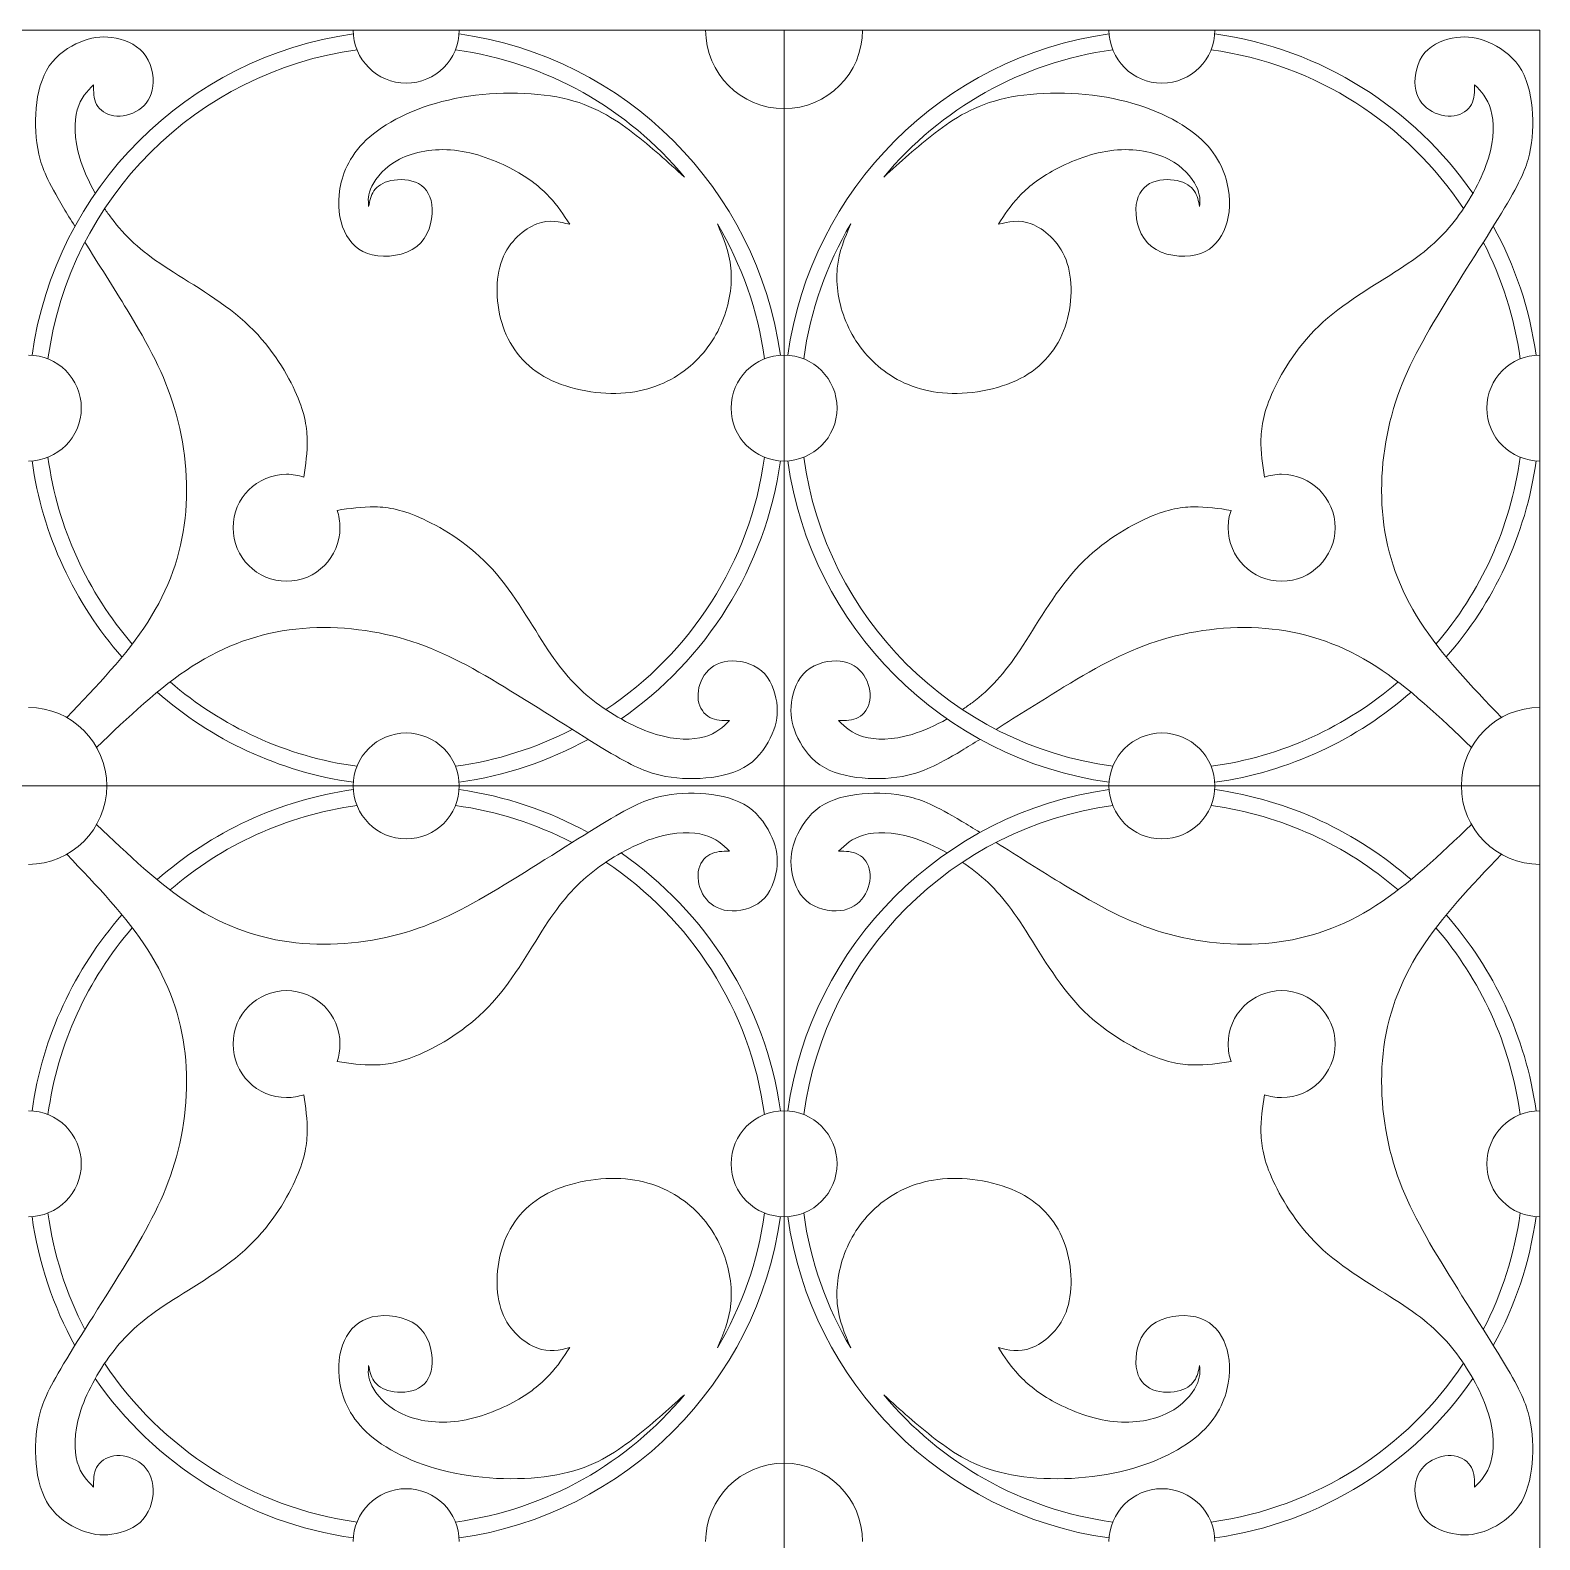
# Model space of a CAD drawing. Header units: millimetres. Extents: x -202 to 205, y -13 to 269.
# Drawn here: x 116.4 to 202, y 46.1 to 131.6 of the extents above; entities that cross this region are included whole.
import ezdxf

# ---------------------------------------------------------------- set-up
doc = ezdxf.new("R2010")
doc.units = ezdxf.units.MM
doc.header["$MEASUREMENT"] = 0
doc.layers.add('Default', color=18, linetype='Continuous')

msp = doc.modelspace()

# ---------------------------------------------------------------- linework, layer by layer
at = {"layer": 'Default', "color": 5, "lineweight": 20}
for points, knots in [([(73.495, 3.12), (73.495, 3.12), (73.495, 131.605), (73.495, 131.605), (73.495, 131.605), (201.981, 131.605), (201.981, 131.605), (201.981, 131.605), (201.981, 3.12), (201.981, 3.12), (201.981, 3.12), (73.495, 3.12), (73.495, 3.12)], [0, 0, 0, 0, 0.2, 0.2, 0.2, 0.4, 0.4, 0.4, 0.6, 0.6, 0.6, 1, 1, 1, 1]), ([(118.96, 120.492), (118.727, 120.866), (118.512, 121.217), (118.323, 121.533), (117.419, 123.043), (117.101, 123.774), (116.917, 124.588), (116.732, 125.402), (116.681, 126.298), (116.763, 127.178), (116.844, 128.059), (117.06, 128.923), (117.508, 129.576), (117.957, 130.229), (118.64, 130.672), (119.257, 130.933), (119.873, 131.195), (120.423, 131.275), (121.053, 131.189), (121.683, 131.102), (122.394, 130.848), (122.835, 130.332), (123.277, 129.816), (123.45, 129.037), (123.383, 128.426), (123.316, 127.815), (123.008, 127.372), (122.584, 127.089), (122.161, 126.805), (121.622, 126.68), (121.175, 126.747), (120.728, 126.814), (120.372, 127.074), (120.194, 127.401), (120.016, 127.728), (120.016, 128.123), (120.016, 128.517), (119.65, 128.142), (119.285, 127.767), (119.097, 127.098), (118.91, 126.43), (118.9, 125.467), (119.237, 124.356), (119.43, 123.716), (119.74, 123.026), (120.115, 122.36)], [0, 0, 0, 0, 0.0625, 0.0625, 0.0625, 0.125, 0.125, 0.125, 0.1875, 0.1875, 0.1875, 0.25, 0.25, 0.25, 0.3125, 0.3125, 0.3125, 0.375, 0.375, 0.375, 0.4375, 0.4375, 0.4375, 0.5, 0.5, 0.5, 0.5625, 0.5625, 0.5625, 0.625, 0.625, 0.625, 0.6875, 0.6875, 0.6875, 0.75, 0.75, 0.75, 0.8125, 0.8125, 0.8125, 0.875, 0.875, 0.875, 1, 1, 1, 1]), ([(134.736, 131.605), (134.736, 129.948), (136.08, 128.604), (137.738, 128.604), (139.396, 128.604), (140.74, 129.948), (140.74, 131.605)], [0, 0, 0, 0, 0.333333, 0.333333, 0.333333, 1, 1, 1, 1]), ([(183.568, 131.605), (183.568, 129.948), (182.224, 128.604), (180.566, 128.604), (178.909, 128.604), (177.565, 129.948), (177.565, 131.605)], [0, 0, 0, 0, 0.333333, 0.333333, 0.333333, 1, 1, 1, 1]), ([(199.804, 92.653), (198.106, 94.429), (196.408, 96.206), (195.212, 98.066), (194.017, 99.926), (193.324, 101.87), (193.098, 103.942), (192.872, 106.016), (193.113, 108.219), (193.69, 110.157), (194.267, 112.096), (195.181, 113.769), (196.384, 115.751), (197.586, 117.733), (199.077, 120.023), (199.982, 121.533), (200.886, 123.043), (201.203, 123.774), (201.388, 124.588), (201.572, 125.402), (201.623, 126.298), (201.542, 127.178), (201.46, 128.059), (201.245, 128.923), (200.796, 129.576), (200.347, 130.229), (199.664, 130.672), (199.048, 130.933), (198.431, 131.195), (197.881, 131.275), (197.251, 131.189), (196.621, 131.102), (195.911, 130.848), (195.469, 130.332), (195.027, 129.816), (194.854, 129.037), (194.921, 128.426), (194.989, 127.815), (195.297, 127.372), (195.72, 127.089), (196.143, 126.805), (196.682, 126.68), (197.129, 126.747), (197.576, 126.814), (197.933, 127.074), (198.11, 127.401), (198.288, 127.728), (198.288, 128.123), (198.288, 128.517), (198.654, 128.142), (199.02, 127.767), (199.207, 127.098), (199.395, 126.43), (199.404, 125.467), (199.068, 124.356), (198.731, 123.245), (198.048, 121.985), (197.274, 120.956), (196.499, 119.926), (195.633, 119.128), (194.282, 118.228), (192.93, 117.329), (191.093, 116.328), (189.712, 115.078), (188.332, 113.827), (187.408, 112.326), (186.874, 111.167), (186.34, 110.008), (186.196, 109.19), (186.178, 108.432), (186.159, 107.674), (186.267, 106.976), (186.375, 106.278)], [0, 0, 0, 0, 0.04, 0.04, 0.04, 0.08, 0.08, 0.08, 0.12, 0.12, 0.12, 0.16, 0.16, 0.16, 0.2, 0.2, 0.2, 0.24, 0.24, 0.24, 0.28, 0.28, 0.28, 0.32, 0.32, 0.32, 0.36, 0.36, 0.36, 0.4, 0.4, 0.4, 0.44, 0.44, 0.44, 0.48, 0.48, 0.48, 0.52, 0.52, 0.52, 0.56, 0.56, 0.56, 0.6, 0.6, 0.6, 0.64, 0.64, 0.64, 0.68, 0.68, 0.68, 0.72, 0.72, 0.72, 0.76, 0.76, 0.76, 0.8, 0.8, 0.8, 0.84, 0.84, 0.84, 0.88, 0.88, 0.88, 0.92, 0.92, 0.92, 1, 1, 1, 1]), ([(153.501, 123.284), (152.568, 124.132), (151.635, 124.981), (150.582, 125.79), (149.529, 126.599), (148.355, 127.368), (146.605, 127.753), (144.854, 128.138), (142.526, 128.138), (140.501, 127.729), (138.476, 127.32), (136.753, 126.502), (135.671, 125.565), (134.589, 124.626), (134.146, 123.568), (133.983, 122.63), (133.819, 121.692), (133.935, 120.875), (134.238, 120.216), (134.541, 119.557), (135.032, 119.056), (135.816, 118.874), (136.6, 118.691), (137.677, 118.826), (138.336, 119.345), (138.995, 119.864), (139.236, 120.769), (139.212, 121.466), (139.187, 122.164), (138.899, 122.654), (138.437, 122.909), (137.975, 123.164), (137.34, 123.183), (136.869, 123.082), (136.398, 122.981), (136.09, 122.76), (135.907, 122.496), (135.724, 122.231), (135.666, 121.923), (135.609, 121.615), (135.58, 121.952), (135.551, 122.289), (135.791, 122.77), (136.032, 123.251), (136.542, 123.876), (137.36, 124.295), (138.177, 124.713), (139.303, 124.925), (140.472, 124.8), (141.641, 124.675), (142.853, 124.213), (143.781, 123.717), (144.709, 123.222), (145.354, 122.693), (145.845, 122.169), (146.335, 121.644), (146.672, 121.125), (147.009, 120.605), (146.431, 120.749), (145.854, 120.894), (145.142, 120.625), (144.43, 120.355), (143.584, 119.672), (143.175, 118.595), (142.766, 117.517), (142.795, 116.045), (143.228, 114.795), (143.661, 113.544), (144.498, 112.515), (145.768, 111.861), (147.037, 111.207), (148.74, 110.927), (150.169, 111.052), (151.597, 111.178), (152.752, 111.707), (153.661, 112.433), (154.57, 113.159), (155.234, 114.083), (155.647, 115.088), (156.061, 116.093), (156.225, 117.18), (156.138, 118.117), (156.051, 119.054), (155.713, 119.841), (155.375, 120.627)], [0, 0, 0, 0, 0.034483, 0.034483, 0.034483, 0.068966, 0.068966, 0.068966, 0.103448, 0.103448, 0.103448, 0.137931, 0.137931, 0.137931, 0.172414, 0.172414, 0.172414, 0.206897, 0.206897, 0.206897, 0.241379, 0.241379, 0.241379, 0.275862, 0.275862, 0.275862, 0.310345, 0.310345, 0.310345, 0.344828, 0.344828, 0.344828, 0.37931, 0.37931, 0.37931, 0.413793, 0.413793, 0.413793, 0.448276, 0.448276, 0.448276, 0.482759, 0.482759, 0.482759, 0.517241, 0.517241, 0.517241, 0.551724, 0.551724, 0.551724, 0.586207, 0.586207, 0.586207, 0.62069, 0.62069, 0.62069, 0.655172, 0.655172, 0.655172, 0.689655, 0.689655, 0.689655, 0.724138, 0.724138, 0.724138, 0.758621, 0.758621, 0.758621, 0.793103, 0.793103, 0.793103, 0.827586, 0.827586, 0.827586, 0.862069, 0.862069, 0.862069, 0.896552, 0.896552, 0.896552, 0.931034, 0.931034, 0.931034, 1, 1, 1, 1]), ([(164.803, 123.284), (165.736, 124.132), (166.669, 124.981), (167.722, 125.79), (168.775, 126.599), (169.949, 127.368), (171.7, 127.753), (173.45, 128.138), (175.779, 128.138), (177.804, 127.729), (179.829, 127.32), (181.551, 126.502), (182.633, 125.565), (183.715, 124.626), (184.158, 123.568), (184.321, 122.63), (184.485, 121.692), (184.369, 120.875), (184.066, 120.216), (183.763, 119.557), (183.273, 119.056), (182.489, 118.874), (181.705, 118.691), (180.627, 118.826), (179.968, 119.345), (179.309, 119.864), (179.069, 120.769), (179.093, 121.466), (179.117, 122.164), (179.406, 122.654), (179.867, 122.909), (180.329, 123.164), (180.964, 123.183), (181.435, 123.082), (181.907, 122.981), (182.215, 122.76), (182.397, 122.496), (182.58, 122.231), (182.638, 121.923), (182.696, 121.615), (182.724, 121.952), (182.753, 122.289), (182.513, 122.77), (182.272, 123.251), (181.762, 123.876), (180.945, 124.295), (180.127, 124.713), (179.001, 124.925), (177.833, 124.8), (176.664, 124.675), (175.452, 124.213), (174.523, 123.717), (173.595, 123.222), (172.95, 122.693), (172.46, 122.169), (171.969, 121.644), (171.632, 121.125), (171.296, 120.605), (171.873, 120.749), (172.45, 120.894), (173.162, 120.625), (173.874, 120.355), (174.721, 119.672), (175.13, 118.595), (175.538, 117.517), (175.509, 116.045), (175.077, 114.795), (174.644, 113.544), (173.806, 112.515), (172.537, 111.861), (171.267, 111.207), (169.564, 110.927), (168.136, 111.052), (166.707, 111.178), (165.552, 111.707), (164.644, 112.433), (163.735, 113.159), (163.07, 114.083), (162.657, 115.088), (162.243, 116.093), (162.08, 117.18), (162.167, 118.117), (162.254, 119.054), (162.592, 119.841), (162.929, 120.627)], [0, 0, 0, 0, 0.034483, 0.034483, 0.034483, 0.068966, 0.068966, 0.068966, 0.103448, 0.103448, 0.103448, 0.137931, 0.137931, 0.137931, 0.172414, 0.172414, 0.172414, 0.206897, 0.206897, 0.206897, 0.241379, 0.241379, 0.241379, 0.275862, 0.275862, 0.275862, 0.310345, 0.310345, 0.310345, 0.344828, 0.344828, 0.344828, 0.37931, 0.37931, 0.37931, 0.413793, 0.413793, 0.413793, 0.448276, 0.448276, 0.448276, 0.482759, 0.482759, 0.482759, 0.517241, 0.517241, 0.517241, 0.551724, 0.551724, 0.551724, 0.586207, 0.586207, 0.586207, 0.62069, 0.62069, 0.62069, 0.655172, 0.655172, 0.655172, 0.689655, 0.689655, 0.689655, 0.724138, 0.724138, 0.724138, 0.758621, 0.758621, 0.758621, 0.793103, 0.793103, 0.793103, 0.827586, 0.827586, 0.827586, 0.862069, 0.862069, 0.862069, 0.896552, 0.896552, 0.896552, 0.931034, 0.931034, 0.931034, 1, 1, 1, 1]), ([(120.646, 121.497), (120.771, 121.311), (120.9, 121.13), (121.031, 120.956), (121.805, 119.927), (122.671, 119.128), (124.023, 118.228), (125.374, 117.329), (127.212, 116.328), (128.592, 115.078), (129.973, 113.827), (130.896, 112.326), (131.43, 111.167), (131.964, 110.008), (132.108, 109.19), (132.127, 108.432), (132.145, 107.674), (132.037, 106.976), (131.929, 106.278)], [0, 0, 0, 0, 0.142857, 0.142857, 0.142857, 0.285714, 0.285714, 0.285714, 0.428571, 0.428571, 0.428571, 0.571429, 0.571429, 0.571429, 0.714286, 0.714286, 0.714286, 1, 1, 1, 1]), ([(118.5, 92.653), (120.198, 94.429), (121.897, 96.206), (123.092, 98.066), (124.287, 99.926), (124.98, 101.87), (125.206, 103.942), (125.432, 106.016), (125.191, 108.219), (124.614, 110.157), (124.037, 112.096), (123.123, 113.769), (121.921, 115.751), (121.163, 116.999), (120.292, 118.369), (119.525, 119.589)], [0, 0, 0, 0, 0.166667, 0.166667, 0.166667, 0.333333, 0.333333, 0.333333, 0.5, 0.5, 0.5, 0.666667, 0.666667, 0.666667, 1, 1, 1, 1]), ([(116.324, 107.189), (117.981, 107.189), (119.325, 108.533), (119.325, 110.191), (119.325, 111.849), (117.981, 113.193), (116.324, 113.193)], [0, 0, 0, 0, 0.333333, 0.333333, 0.333333, 1, 1, 1, 1]), ([(159.152, 113.193), (157.494, 113.193), (156.151, 111.849), (156.151, 110.191), (156.151, 108.533), (157.494, 107.189), (159.152, 107.189)], [0, 0, 0, 0, 0.333333, 0.333333, 0.333333, 1, 1, 1, 1]), ([(159.152, 113.193), (160.81, 113.193), (162.154, 111.849), (162.154, 110.191), (162.154, 108.533), (160.81, 107.189), (159.152, 107.189)], [0, 0, 0, 0, 0.333333, 0.333333, 0.333333, 1, 1, 1, 1]), ([(201.981, 107.189), (200.323, 107.189), (198.979, 108.533), (198.979, 110.191), (198.979, 111.849), (200.323, 113.193), (201.981, 113.193)], [0, 0, 0, 0, 0.333333, 0.333333, 0.333333, 1, 1, 1, 1]), ([(133.821, 104.392), (133.927, 104.084), (133.985, 103.753), (133.985, 103.408), (133.985, 101.735), (132.628, 100.378), (130.955, 100.378), (129.282, 100.378), (127.925, 101.735), (127.925, 103.408), (127.925, 105.081), (129.282, 106.438), (130.955, 106.438), (131.296, 106.438), (131.624, 106.381), (131.929, 106.278)], [0, 0, 0, 0, 0.166667, 0.166667, 0.166667, 0.333333, 0.333333, 0.333333, 0.5, 0.5, 0.5, 0.666667, 0.666667, 0.666667, 1, 1, 1, 1]), ([(184.483, 104.392), (184.377, 104.084), (184.32, 103.753), (184.32, 103.408), (184.32, 101.735), (185.676, 100.378), (187.349, 100.378), (189.023, 100.378), (190.379, 101.735), (190.379, 103.408), (190.379, 105.081), (189.023, 106.438), (187.349, 106.438), (187.009, 106.438), (186.681, 106.381), (186.375, 106.278)], [0, 0, 0, 0, 0.166667, 0.166667, 0.166667, 0.333333, 0.333333, 0.333333, 0.5, 0.5, 0.5, 0.666667, 0.666667, 0.666667, 1, 1, 1, 1]), ([(120.194, 90.963), (121.971, 92.662), (123.749, 94.36), (125.609, 95.555), (127.47, 96.75), (129.413, 97.443), (131.486, 97.669), (133.559, 97.895), (135.762, 97.655), (137.701, 97.078), (139.639, 96.5), (141.313, 95.586), (143.295, 94.384), (145.276, 93.181), (147.566, 91.69), (149.076, 90.786), (150.587, 89.882), (151.318, 89.564), (152.132, 89.38), (152.945, 89.195), (153.842, 89.144), (154.722, 89.226), (155.602, 89.308), (156.466, 89.523), (157.12, 89.971), (157.773, 90.42), (158.216, 91.103), (158.477, 91.72), (158.738, 92.336), (158.819, 92.886), (158.732, 93.516), (158.646, 94.146), (158.392, 94.857), (157.876, 95.298), (157.359, 95.74), (156.58, 95.914), (155.969, 95.846), (155.358, 95.779), (154.916, 95.471), (154.632, 95.048), (154.348, 94.624), (154.223, 94.086), (154.29, 93.638), (154.358, 93.191), (154.618, 92.835), (154.945, 92.657), (155.272, 92.479), (155.666, 92.479), (156.061, 92.479), (155.685, 92.114), (155.31, 91.748), (154.642, 91.56), (153.973, 91.373), (153.011, 91.363), (151.9, 91.7), (150.789, 92.037), (149.529, 92.72), (148.499, 93.494), (147.47, 94.268), (146.671, 95.134), (145.772, 96.486), (144.872, 97.837), (143.872, 99.675), (142.621, 101.055), (141.371, 102.436), (139.87, 103.36), (138.711, 103.893), (137.552, 104.427), (136.734, 104.572), (135.976, 104.59), (135.218, 104.608), (134.519, 104.5), (133.821, 104.393)], [0, 0, 0, 0, 0.04, 0.04, 0.04, 0.08, 0.08, 0.08, 0.12, 0.12, 0.12, 0.16, 0.16, 0.16, 0.2, 0.2, 0.2, 0.24, 0.24, 0.24, 0.28, 0.28, 0.28, 0.32, 0.32, 0.32, 0.36, 0.36, 0.36, 0.4, 0.4, 0.4, 0.44, 0.44, 0.44, 0.48, 0.48, 0.48, 0.52, 0.52, 0.52, 0.56, 0.56, 0.56, 0.6, 0.6, 0.6, 0.64, 0.64, 0.64, 0.68, 0.68, 0.68, 0.72, 0.72, 0.72, 0.76, 0.76, 0.76, 0.8, 0.8, 0.8, 0.84, 0.84, 0.84, 0.88, 0.88, 0.88, 0.92, 0.92, 0.92, 1, 1, 1, 1]), ([(169.254, 93.103), (169.444, 93.23), (169.628, 93.361), (169.805, 93.494), (170.834, 94.268), (171.633, 95.134), (172.532, 96.486), (173.432, 97.837), (174.432, 99.675), (175.683, 101.055), (176.934, 102.436), (178.434, 103.36), (179.593, 103.893), (180.753, 104.427), (181.571, 104.572), (182.328, 104.59), (183.087, 104.608), (183.785, 104.5), (184.483, 104.392)], [0, 0, 0, 0, 0.142857, 0.142857, 0.142857, 0.285714, 0.285714, 0.285714, 0.428571, 0.428571, 0.428571, 0.571429, 0.571429, 0.571429, 0.714286, 0.714286, 0.714286, 1, 1, 1, 1]), ([(198.11, 90.963), (196.333, 92.662), (194.555, 94.36), (192.695, 95.555), (190.835, 96.75), (188.891, 97.443), (186.818, 97.669), (184.745, 97.895), (182.542, 97.655), (180.604, 97.078), (178.665, 96.5), (176.991, 95.586), (175.01, 94.384), (173.758, 93.625), (172.384, 92.75), (171.162, 91.981)], [0, 0, 0, 0, 0.166667, 0.166667, 0.166667, 0.333333, 0.333333, 0.333333, 0.5, 0.5, 0.5, 0.666667, 0.666667, 0.666667, 1, 1, 1, 1]), ([(170.258, 91.416), (169.888, 91.186), (169.541, 90.973), (169.228, 90.786), (167.718, 89.882), (166.986, 89.564), (166.173, 89.38), (165.359, 89.195), (164.462, 89.144), (163.582, 89.226), (162.702, 89.308), (161.838, 89.523), (161.185, 89.971), (160.532, 90.42), (160.089, 91.103), (159.827, 91.72), (159.566, 92.336), (159.486, 92.886), (159.572, 93.516), (159.659, 94.146), (159.912, 94.857), (160.429, 95.298), (160.945, 95.74), (161.724, 95.913), (162.335, 95.846), (162.946, 95.779), (163.389, 95.471), (163.672, 95.048), (163.956, 94.624), (164.081, 94.086), (164.014, 93.638), (163.947, 93.191), (163.686, 92.835), (163.359, 92.657), (163.032, 92.479), (162.638, 92.479), (162.244, 92.479), (162.619, 92.113), (162.994, 91.748), (163.662, 91.56), (164.331, 91.373), (165.293, 91.363), (166.404, 91.7), (167.041, 91.893), (167.728, 92.2), (168.391, 92.572)], [0, 0, 0, 0, 0.0625, 0.0625, 0.0625, 0.125, 0.125, 0.125, 0.1875, 0.1875, 0.1875, 0.25, 0.25, 0.25, 0.3125, 0.3125, 0.3125, 0.375, 0.375, 0.375, 0.4375, 0.4375, 0.4375, 0.5, 0.5, 0.5, 0.5625, 0.5625, 0.5625, 0.625, 0.625, 0.625, 0.6875, 0.6875, 0.6875, 0.75, 0.75, 0.75, 0.8125, 0.8125, 0.8125, 0.875, 0.875, 0.875, 1, 1, 1, 1]), ([(134.736, 88.777), (134.736, 90.435), (136.08, 91.778), (137.738, 91.778), (139.396, 91.778), (140.74, 90.435), (140.74, 88.777)], [0, 0, 0, 0, 0.333333, 0.333333, 0.333333, 1, 1, 1, 1]), ([(183.568, 88.777), (183.568, 90.435), (182.224, 91.778), (180.566, 91.778), (178.909, 91.778), (177.565, 90.435), (177.565, 88.777)], [0, 0, 0, 0, 0.333333, 0.333333, 0.333333, 1, 1, 1, 1]), ([(120.194, 86.59), (121.971, 84.892), (123.749, 83.194), (125.609, 81.999), (127.47, 80.803), (129.413, 80.111), (131.486, 79.885), (133.559, 79.658), (135.762, 79.899), (137.701, 80.476), (139.639, 81.053), (141.313, 81.967), (143.295, 83.17), (145.276, 84.372), (147.566, 85.863), (149.076, 86.768), (150.587, 87.672), (151.318, 87.989), (152.132, 88.174), (152.945, 88.358), (153.842, 88.409), (154.722, 88.328), (155.602, 88.246), (156.466, 88.031), (157.12, 87.582), (157.773, 87.133), (158.216, 86.45), (158.477, 85.834), (158.738, 85.217), (158.819, 84.667), (158.732, 84.037), (158.646, 83.407), (158.392, 82.697), (157.876, 82.255), (157.359, 81.813), (156.58, 81.64), (155.969, 81.708), (155.358, 81.775), (154.916, 82.083), (154.632, 82.506), (154.348, 82.929), (154.223, 83.468), (154.29, 83.915), (154.358, 84.362), (154.618, 84.719), (154.945, 84.896), (155.272, 85.075), (155.666, 85.075), (156.061, 85.075), (155.685, 85.44), (155.31, 85.806), (154.642, 85.993), (153.973, 86.181), (153.011, 86.191), (151.9, 85.854), (150.789, 85.517), (149.529, 84.834), (148.499, 84.06), (147.47, 83.285), (146.671, 82.419), (145.772, 81.068), (144.872, 79.716), (143.872, 77.879), (142.621, 76.498), (141.371, 75.118), (139.87, 74.194), (138.711, 73.66), (137.552, 73.126), (136.734, 72.982), (135.976, 72.964), (135.218, 72.946), (134.519, 73.053), (133.821, 73.161)], [0, 0, 0, 0, 0.04, 0.04, 0.04, 0.08, 0.08, 0.08, 0.12, 0.12, 0.12, 0.16, 0.16, 0.16, 0.2, 0.2, 0.2, 0.24, 0.24, 0.24, 0.28, 0.28, 0.28, 0.32, 0.32, 0.32, 0.36, 0.36, 0.36, 0.4, 0.4, 0.4, 0.44, 0.44, 0.44, 0.48, 0.48, 0.48, 0.52, 0.52, 0.52, 0.56, 0.56, 0.56, 0.6, 0.6, 0.6, 0.64, 0.64, 0.64, 0.68, 0.68, 0.68, 0.72, 0.72, 0.72, 0.76, 0.76, 0.76, 0.8, 0.8, 0.8, 0.84, 0.84, 0.84, 0.88, 0.88, 0.88, 0.92, 0.92, 0.92, 1, 1, 1, 1]), ([(134.736, 88.777), (134.736, 87.119), (136.08, 85.775), (137.738, 85.775), (139.396, 85.775), (140.74, 87.119), (140.74, 88.777)], [0, 0, 0, 0, 0.333333, 0.333333, 0.333333, 1, 1, 1, 1]), ([(170.258, 86.137), (169.888, 86.367), (169.541, 86.58), (169.228, 86.768), (167.718, 87.672), (166.986, 87.99), (166.173, 88.174), (165.359, 88.358), (164.462, 88.409), (163.582, 88.328), (162.702, 88.246), (161.838, 88.031), (161.185, 87.582), (160.532, 87.133), (160.089, 86.45), (159.827, 85.834), (159.566, 85.217), (159.486, 84.667), (159.572, 84.037), (159.659, 83.407), (159.912, 82.697), (160.429, 82.255), (160.945, 81.814), (161.724, 81.64), (162.335, 81.708), (162.946, 81.775), (163.389, 82.083), (163.672, 82.506), (163.956, 82.929), (164.081, 83.468), (164.014, 83.915), (163.947, 84.363), (163.686, 84.719), (163.359, 84.896), (163.032, 85.075), (162.638, 85.075), (162.244, 85.075), (162.619, 85.44), (162.994, 85.806), (163.662, 85.993), (164.331, 86.181), (165.293, 86.191), (166.404, 85.854), (167.041, 85.661), (167.728, 85.354), (168.391, 84.981)], [0, 0, 0, 0, 0.0625, 0.0625, 0.0625, 0.125, 0.125, 0.125, 0.1875, 0.1875, 0.1875, 0.25, 0.25, 0.25, 0.3125, 0.3125, 0.3125, 0.375, 0.375, 0.375, 0.4375, 0.4375, 0.4375, 0.5, 0.5, 0.5, 0.5625, 0.5625, 0.5625, 0.625, 0.625, 0.625, 0.6875, 0.6875, 0.6875, 0.75, 0.75, 0.75, 0.8125, 0.8125, 0.8125, 0.875, 0.875, 0.875, 1, 1, 1, 1]), ([(183.568, 88.777), (183.568, 87.119), (182.224, 85.775), (180.566, 85.775), (178.909, 85.775), (177.565, 87.119), (177.565, 88.777)], [0, 0, 0, 0, 0.333333, 0.333333, 0.333333, 1, 1, 1, 1]), ([(198.11, 86.59), (196.333, 84.892), (194.555, 83.194), (192.695, 81.999), (190.835, 80.803), (188.891, 80.111), (186.818, 79.885), (184.745, 79.658), (182.542, 79.899), (180.604, 80.476), (178.665, 81.053), (176.991, 81.967), (175.01, 83.17), (173.758, 83.929), (172.384, 84.803), (171.162, 85.572)], [0, 0, 0, 0, 0.166667, 0.166667, 0.166667, 0.333333, 0.333333, 0.333333, 0.5, 0.5, 0.5, 0.666667, 0.666667, 0.666667, 1, 1, 1, 1]), ([(118.5, 84.901), (120.198, 83.124), (121.897, 81.347), (123.092, 79.488), (124.287, 77.628), (124.98, 75.684), (125.206, 73.611), (125.432, 71.538), (125.191, 69.335), (124.614, 67.397), (124.037, 65.458), (123.123, 63.784), (121.921, 61.803), (120.718, 59.821), (119.227, 57.531), (118.323, 56.021), (117.419, 54.51), (117.101, 53.779), (116.917, 52.965), (116.732, 52.152), (116.681, 51.255), (116.763, 50.375), (116.844, 49.495), (117.06, 48.631), (117.508, 47.978), (117.957, 47.324), (118.64, 46.882), (119.257, 46.62), (119.873, 46.359), (120.423, 46.279), (121.053, 46.365), (121.683, 46.452), (122.394, 46.705), (122.835, 47.222), (123.277, 47.738), (123.45, 48.517), (123.383, 49.128), (123.316, 49.739), (123.008, 50.181), (122.584, 50.465), (122.161, 50.749), (121.622, 50.874), (121.175, 50.807), (120.728, 50.739), (120.372, 50.479), (120.194, 50.152), (120.016, 49.825), (120.016, 49.431), (120.016, 49.037), (119.65, 49.412), (119.285, 49.787), (119.097, 50.455), (118.91, 51.124), (118.9, 52.086), (119.237, 53.197), (119.573, 54.308), (120.257, 55.569), (121.031, 56.598), (121.805, 57.627), (122.671, 58.426), (124.023, 59.325), (125.374, 60.225), (127.212, 61.225), (128.592, 62.476), (129.973, 63.726), (130.896, 65.227), (131.43, 66.386), (131.964, 67.546), (132.108, 68.363), (132.127, 69.121), (132.145, 69.879), (132.037, 70.578), (131.929, 71.276)], [0, 0, 0, 0, 0.04, 0.04, 0.04, 0.08, 0.08, 0.08, 0.12, 0.12, 0.12, 0.16, 0.16, 0.16, 0.2, 0.2, 0.2, 0.24, 0.24, 0.24, 0.28, 0.28, 0.28, 0.32, 0.32, 0.32, 0.36, 0.36, 0.36, 0.4, 0.4, 0.4, 0.44, 0.44, 0.44, 0.48, 0.48, 0.48, 0.52, 0.52, 0.52, 0.56, 0.56, 0.56, 0.6, 0.6, 0.6, 0.64, 0.64, 0.64, 0.68, 0.68, 0.68, 0.72, 0.72, 0.72, 0.76, 0.76, 0.76, 0.8, 0.8, 0.8, 0.84, 0.84, 0.84, 0.88, 0.88, 0.88, 0.92, 0.92, 0.92, 1, 1, 1, 1]), ([(199.804, 84.901), (198.106, 83.124), (196.408, 81.347), (195.212, 79.488), (194.017, 77.628), (193.324, 75.684), (193.098, 73.611), (192.872, 71.538), (193.113, 69.335), (193.69, 67.397), (194.267, 65.458), (195.181, 63.784), (196.384, 61.803), (197.586, 59.821), (199.077, 57.531), (199.982, 56.021), (200.886, 54.51), (201.203, 53.779), (201.388, 52.965), (201.572, 52.152), (201.623, 51.255), (201.542, 50.375), (201.46, 49.495), (201.245, 48.631), (200.796, 47.978), (200.347, 47.324), (199.664, 46.882), (199.048, 46.62), (198.431, 46.359), (197.881, 46.279), (197.251, 46.365), (196.621, 46.452), (195.911, 46.705), (195.469, 47.222), (195.027, 47.738), (194.854, 48.517), (194.921, 49.128), (194.989, 49.739), (195.297, 50.181), (195.72, 50.465), (196.143, 50.749), (196.682, 50.874), (197.129, 50.807), (197.576, 50.739), (197.933, 50.479), (198.11, 50.152), (198.288, 49.825), (198.288, 49.431), (198.288, 49.037), (198.654, 49.412), (199.02, 49.787), (199.207, 50.455), (199.395, 51.124), (199.404, 52.086), (199.068, 53.197), (198.731, 54.308), (198.048, 55.569), (197.274, 56.598), (196.499, 57.627), (195.633, 58.426), (194.282, 59.325), (192.93, 60.225), (191.093, 61.225), (189.712, 62.476), (188.332, 63.726), (187.408, 65.227), (186.874, 66.386), (186.34, 67.546), (186.196, 68.363), (186.178, 69.121), (186.159, 69.879), (186.267, 70.578), (186.375, 71.276)], [0, 0, 0, 0, 0.04, 0.04, 0.04, 0.08, 0.08, 0.08, 0.12, 0.12, 0.12, 0.16, 0.16, 0.16, 0.2, 0.2, 0.2, 0.24, 0.24, 0.24, 0.28, 0.28, 0.28, 0.32, 0.32, 0.32, 0.36, 0.36, 0.36, 0.4, 0.4, 0.4, 0.44, 0.44, 0.44, 0.48, 0.48, 0.48, 0.52, 0.52, 0.52, 0.56, 0.56, 0.56, 0.6, 0.6, 0.6, 0.64, 0.64, 0.64, 0.68, 0.68, 0.68, 0.72, 0.72, 0.72, 0.76, 0.76, 0.76, 0.8, 0.8, 0.8, 0.84, 0.84, 0.84, 0.88, 0.88, 0.88, 0.92, 0.92, 0.92, 1, 1, 1, 1]), ([(169.254, 84.45), (169.444, 84.324), (169.628, 84.193), (169.805, 84.06), (170.834, 83.286), (171.633, 82.419), (172.532, 81.068), (173.432, 79.716), (174.432, 77.879), (175.683, 76.498), (176.934, 75.118), (178.434, 74.194), (179.593, 73.66), (180.753, 73.126), (181.571, 72.982), (182.328, 72.964), (183.087, 72.946), (183.785, 73.053), (184.483, 73.161)], [0, 0, 0, 0, 0.142857, 0.142857, 0.142857, 0.285714, 0.285714, 0.285714, 0.428571, 0.428571, 0.428571, 0.571429, 0.571429, 0.571429, 0.714286, 0.714286, 0.714286, 1, 1, 1, 1]), ([(133.821, 73.161), (133.927, 73.47), (133.985, 73.801), (133.985, 74.146), (133.985, 75.819), (132.628, 77.175), (130.955, 77.175), (129.282, 77.175), (127.925, 75.819), (127.925, 74.146), (127.925, 72.472), (129.282, 71.116), (130.955, 71.116), (131.296, 71.116), (131.624, 71.172), (131.929, 71.276)], [0, 0, 0, 0, 0.166667, 0.166667, 0.166667, 0.333333, 0.333333, 0.333333, 0.5, 0.5, 0.5, 0.666667, 0.666667, 0.666667, 1, 1, 1, 1]), ([(184.483, 73.161), (184.377, 73.47), (184.32, 73.801), (184.32, 74.146), (184.32, 75.819), (185.676, 77.175), (187.349, 77.175), (189.023, 77.175), (190.379, 75.819), (190.379, 74.146), (190.379, 72.472), (189.023, 71.116), (187.349, 71.116), (187.009, 71.116), (186.681, 71.172), (186.375, 71.276)], [0, 0, 0, 0, 0.166667, 0.166667, 0.166667, 0.333333, 0.333333, 0.333333, 0.5, 0.5, 0.5, 0.666667, 0.666667, 0.666667, 1, 1, 1, 1]), ([(116.324, 70.364), (117.981, 70.364), (119.325, 69.02), (119.325, 67.363), (119.325, 65.705), (117.981, 64.361), (116.324, 64.361)], [0, 0, 0, 0, 0.333333, 0.333333, 0.333333, 1, 1, 1, 1]), ([(159.152, 64.361), (157.494, 64.361), (156.151, 65.705), (156.151, 67.363), (156.151, 69.02), (157.494, 70.364), (159.152, 70.364)], [0, 0, 0, 0, 0.333333, 0.333333, 0.333333, 1, 1, 1, 1]), ([(159.152, 64.361), (160.81, 64.361), (162.154, 65.705), (162.154, 67.363), (162.154, 69.02), (160.81, 70.364), (159.152, 70.364)], [0, 0, 0, 0, 0.333333, 0.333333, 0.333333, 1, 1, 1, 1]), ([(201.981, 70.364), (200.323, 70.364), (198.979, 69.02), (198.979, 67.363), (198.979, 65.705), (200.323, 64.361), (201.981, 64.361)], [0, 0, 0, 0, 0.333333, 0.333333, 0.333333, 1, 1, 1, 1]), ([(153.501, 54.27), (152.568, 53.422), (151.635, 52.573), (150.582, 51.764), (149.529, 50.955), (148.355, 50.185), (146.605, 49.801), (144.854, 49.416), (142.526, 49.416), (140.501, 49.824), (138.476, 50.233), (136.753, 51.051), (135.671, 51.989), (134.589, 52.927), (134.146, 53.985), (133.983, 54.923), (133.819, 55.861), (133.935, 56.679), (134.238, 57.338), (134.541, 57.997), (135.032, 58.497), (135.816, 58.68), (136.6, 58.863), (137.677, 58.728), (138.336, 58.209), (138.995, 57.689), (139.236, 56.785), (139.212, 56.087), (139.187, 55.39), (138.899, 54.899), (138.437, 54.644), (137.975, 54.389), (137.34, 54.37), (136.869, 54.471), (136.398, 54.572), (136.09, 54.793), (135.907, 55.058), (135.724, 55.322), (135.666, 55.63), (135.609, 55.938), (135.58, 55.602), (135.551, 55.265), (135.791, 54.784), (136.032, 54.303), (136.542, 53.677), (137.36, 53.259), (138.177, 52.841), (139.303, 52.629), (140.472, 52.754), (141.641, 52.879), (142.853, 53.341), (143.781, 53.836), (144.709, 54.332), (145.354, 54.861), (145.845, 55.385), (146.335, 55.909), (146.672, 56.429), (147.009, 56.948), (146.431, 56.804), (145.854, 56.66), (145.142, 56.929), (144.43, 57.198), (143.584, 57.882), (143.175, 58.959), (142.766, 60.036), (142.795, 61.508), (143.228, 62.759), (143.661, 64.009), (144.498, 65.039), (145.768, 65.693), (147.037, 66.347), (148.74, 66.626), (150.169, 66.501), (151.597, 66.376), (152.752, 65.847), (153.661, 65.121), (154.57, 64.394), (155.234, 63.471), (155.647, 62.465), (156.061, 61.46), (156.225, 60.373), (156.138, 59.436), (156.051, 58.5), (155.713, 57.713), (155.375, 56.926)], [0, 0, 0, 0, 0.034483, 0.034483, 0.034483, 0.068966, 0.068966, 0.068966, 0.103448, 0.103448, 0.103448, 0.137931, 0.137931, 0.137931, 0.172414, 0.172414, 0.172414, 0.206897, 0.206897, 0.206897, 0.241379, 0.241379, 0.241379, 0.275862, 0.275862, 0.275862, 0.310345, 0.310345, 0.310345, 0.344828, 0.344828, 0.344828, 0.37931, 0.37931, 0.37931, 0.413793, 0.413793, 0.413793, 0.448276, 0.448276, 0.448276, 0.482759, 0.482759, 0.482759, 0.517241, 0.517241, 0.517241, 0.551724, 0.551724, 0.551724, 0.586207, 0.586207, 0.586207, 0.62069, 0.62069, 0.62069, 0.655172, 0.655172, 0.655172, 0.689655, 0.689655, 0.689655, 0.724138, 0.724138, 0.724138, 0.758621, 0.758621, 0.758621, 0.793103, 0.793103, 0.793103, 0.827586, 0.827586, 0.827586, 0.862069, 0.862069, 0.862069, 0.896552, 0.896552, 0.896552, 0.931034, 0.931034, 0.931034, 1, 1, 1, 1]), ([(164.803, 54.27), (165.736, 53.422), (166.669, 52.573), (167.722, 51.764), (168.775, 50.955), (169.949, 50.185), (171.7, 49.801), (173.45, 49.416), (175.779, 49.416), (177.804, 49.824), (179.829, 50.233), (181.551, 51.051), (182.633, 51.989), (183.715, 52.927), (184.158, 53.985), (184.321, 54.923), (184.485, 55.861), (184.369, 56.679), (184.066, 57.338), (183.763, 57.997), (183.273, 58.497), (182.489, 58.68), (181.705, 58.863), (180.627, 58.728), (179.968, 58.209), (179.309, 57.689), (179.069, 56.785), (179.093, 56.087), (179.117, 55.39), (179.406, 54.899), (179.867, 54.644), (180.329, 54.389), (180.964, 54.37), (181.435, 54.471), (181.907, 54.572), (182.215, 54.793), (182.397, 55.058), (182.58, 55.322), (182.638, 55.63), (182.696, 55.938), (182.724, 55.602), (182.753, 55.265), (182.513, 54.784), (182.272, 54.303), (181.762, 53.677), (180.945, 53.259), (180.127, 52.841), (179.001, 52.629), (177.833, 52.754), (176.664, 52.879), (175.452, 53.341), (174.523, 53.836), (173.595, 54.332), (172.95, 54.861), (172.46, 55.385), (171.969, 55.909), (171.632, 56.429), (171.296, 56.948), (171.873, 56.804), (172.45, 56.66), (173.162, 56.929), (173.874, 57.198), (174.721, 57.882), (175.13, 58.959), (175.538, 60.036), (175.509, 61.508), (175.077, 62.759), (174.644, 64.009), (173.806, 65.039), (172.537, 65.693), (171.267, 66.347), (169.564, 66.626), (168.136, 66.501), (166.707, 66.376), (165.552, 65.847), (164.644, 65.121), (163.735, 64.394), (163.07, 63.471), (162.657, 62.465), (162.243, 61.46), (162.08, 60.373), (162.167, 59.436), (162.254, 58.5), (162.592, 57.713), (162.929, 56.926)], [0, 0, 0, 0, 0.034483, 0.034483, 0.034483, 0.068966, 0.068966, 0.068966, 0.103448, 0.103448, 0.103448, 0.137931, 0.137931, 0.137931, 0.172414, 0.172414, 0.172414, 0.206897, 0.206897, 0.206897, 0.241379, 0.241379, 0.241379, 0.275862, 0.275862, 0.275862, 0.310345, 0.310345, 0.310345, 0.344828, 0.344828, 0.344828, 0.37931, 0.37931, 0.37931, 0.413793, 0.413793, 0.413793, 0.448276, 0.448276, 0.448276, 0.482759, 0.482759, 0.482759, 0.517241, 0.517241, 0.517241, 0.551724, 0.551724, 0.551724, 0.586207, 0.586207, 0.586207, 0.62069, 0.62069, 0.62069, 0.655172, 0.655172, 0.655172, 0.689655, 0.689655, 0.689655, 0.724138, 0.724138, 0.724138, 0.758621, 0.758621, 0.758621, 0.793103, 0.793103, 0.793103, 0.827586, 0.827586, 0.827586, 0.862069, 0.862069, 0.862069, 0.896552, 0.896552, 0.896552, 0.931034, 0.931034, 0.931034, 1, 1, 1, 1]), ([(134.736, 45.948), (134.736, 47.606), (136.08, 48.95), (137.738, 48.95), (139.396, 48.95), (140.74, 47.606), (140.74, 45.948)], [0, 0, 0, 0, 0.333333, 0.333333, 0.333333, 1, 1, 1, 1]), ([(183.568, 45.948), (183.568, 47.606), (182.224, 48.95), (180.566, 48.95), (178.909, 48.95), (177.565, 47.606), (177.565, 45.948)], [0, 0, 0, 0, 0.333333, 0.333333, 0.333333, 1, 1, 1, 1])]:
    msp.add_open_spline(points, degree=3, knots=knots, dxfattribs=at)
for points in [[(116.531, 113.186), (117.851, 122.616), (125.313, 130.078), (134.743, 131.398)], [(140.733, 131.398), (150.163, 130.078), (157.625, 122.616), (158.944, 113.186)], [(154.708, 131.605), (154.708, 129.151), (156.698, 127.161), (159.152, 127.161)], [(163.597, 131.605), (163.597, 129.151), (161.607, 127.161), (159.152, 127.161)], [(159.152, 131.605), (159.152, 131.605), (159.152, 3.12), (159.152, 3.12)], [(177.572, 131.398), (168.141, 130.078), (160.679, 122.616), (159.36, 113.186)], [(198.19, 122.36), (194.862, 127.169), (189.618, 130.55), (183.561, 131.398)], [(117.436, 112.98), (118.672, 122.065), (125.864, 129.257), (134.949, 130.493)], [(140.527, 130.493), (145.725, 129.786), (150.303, 127.129), (153.501, 123.283)], [(177.777, 130.493), (172.58, 129.786), (168.001, 127.129), (164.803, 123.283)], [(197.658, 121.497), (194.476, 126.298), (189.324, 129.681), (183.355, 130.493)], [(155.375, 120.627), (156.738, 118.329), (157.664, 115.742), (158.04, 112.98)], [(162.929, 120.627), (161.566, 118.329), (160.64, 115.742), (160.264, 112.98)], [(201.773, 113.186), (201.407, 115.803), (200.567, 118.268), (199.345, 120.492)], [(200.869, 112.98), (200.548, 115.334), (199.828, 117.56), (198.779, 119.589)], [(121.627, 96.083), (118.946, 99.143), (117.122, 102.972), (116.531, 107.196)], [(122.212, 96.819), (119.691, 99.743), (117.982, 103.388), (117.436, 107.402)], [(158.04, 107.402), (157.228, 101.436), (153.848, 96.286), (149.05, 93.103)], [(158.944, 107.196), (158.097, 101.142), (154.719, 95.899), (149.913, 92.572)], [(159.36, 107.196), (160.679, 97.766), (168.141, 90.304), (177.572, 88.984)], [(160.264, 107.402), (161.5, 98.317), (168.692, 91.125), (177.777, 89.889)], [(196.092, 96.819), (198.613, 99.743), (200.322, 103.388), (200.869, 107.402)], [(196.677, 96.083), (199.358, 99.143), (201.182, 102.972), (201.773, 107.196)], [(134.949, 89.889), (130.931, 90.435), (127.284, 92.147), (124.358, 94.672)], [(183.355, 89.889), (187.373, 90.435), (191.021, 92.147), (193.946, 94.672)], [(134.743, 88.984), (130.516, 89.576), (126.683, 91.403), (123.623, 94.087)], [(183.561, 88.984), (187.789, 89.576), (191.621, 91.403), (194.682, 94.087)], [(120.768, 88.777), (120.768, 91.231), (118.778, 93.222), (116.324, 93.222)], [(197.536, 88.777), (197.536, 91.231), (199.526, 93.222), (201.981, 93.222)], [(147.143, 91.981), (145.112, 90.931), (142.883, 90.209), (140.527, 89.889)], [(148.046, 91.416), (145.82, 90.192), (143.352, 89.351), (140.733, 88.984)], [(73.495, 88.777), (73.495, 88.777), (201.981, 88.777), (201.981, 88.777)], [(120.768, 88.777), (120.768, 86.322), (118.778, 84.332), (116.324, 84.332)], [(134.743, 88.569), (130.516, 87.978), (126.683, 86.151), (123.623, 83.467)], [(148.046, 86.137), (145.82, 87.362), (143.352, 88.203), (140.733, 88.569)], [(159.36, 70.357), (160.679, 79.788), (168.141, 87.25), (177.572, 88.569)], [(183.561, 88.569), (187.789, 87.978), (191.621, 86.151), (194.682, 83.467)], [(197.536, 88.777), (197.536, 86.322), (199.526, 84.332), (201.981, 84.332)], [(134.949, 87.665), (130.931, 87.118), (127.284, 85.407), (124.358, 82.882)], [(147.143, 85.572), (145.112, 86.623), (142.883, 87.344), (140.527, 87.665)], [(160.264, 70.151), (161.5, 79.237), (168.692, 86.429), (177.777, 87.665)], [(183.355, 87.665), (187.373, 87.118), (191.021, 85.407), (193.946, 82.882)], [(158.944, 70.357), (158.097, 76.411), (154.719, 81.654), (149.913, 84.981)], [(158.04, 70.151), (157.228, 76.118), (153.848, 81.268), (149.05, 84.45)], [(121.627, 81.47), (118.946, 78.411), (117.122, 74.581), (116.531, 70.357)], [(196.677, 81.47), (199.358, 78.411), (201.182, 74.581), (201.773, 70.357)], [(122.212, 80.735), (119.691, 77.81), (117.982, 74.166), (117.436, 70.151)], [(196.092, 80.735), (198.613, 77.81), (200.322, 74.166), (200.869, 70.151)], [(116.531, 64.368), (116.898, 61.751), (117.737, 59.286), (118.96, 57.061)], [(117.436, 64.574), (117.756, 62.22), (118.476, 59.994), (119.525, 57.965)], [(140.733, 46.156), (150.163, 47.475), (157.625, 54.938), (158.944, 64.368)], [(155.375, 56.926), (156.738, 59.224), (157.664, 61.812), (158.04, 64.574)], [(177.572, 46.156), (168.141, 47.475), (160.679, 54.938), (159.36, 64.368)], [(162.929, 56.926), (161.566, 59.224), (160.64, 61.812), (160.264, 64.574)], [(200.869, 64.574), (200.548, 62.22), (199.828, 59.994), (198.779, 57.965)], [(201.773, 64.368), (201.407, 61.751), (200.567, 59.286), (199.345, 57.061)], [(120.646, 56.057), (123.828, 51.255), (128.98, 47.872), (134.949, 47.06)], [(197.658, 56.057), (194.476, 51.255), (189.324, 47.872), (183.355, 47.06)], [(120.115, 55.194), (123.442, 50.385), (128.686, 47.003), (134.743, 46.156)], [(198.19, 55.194), (194.862, 50.385), (189.618, 47.003), (183.561, 46.156)], [(140.527, 47.06), (145.725, 47.768), (150.303, 50.425), (153.501, 54.27)], [(177.777, 47.06), (172.58, 47.768), (168.001, 50.425), (164.803, 54.27)], [(154.708, 45.948), (154.708, 48.403), (156.698, 50.393), (159.152, 50.393)], [(163.597, 45.948), (163.597, 48.403), (161.607, 50.393), (159.152, 50.393)]]:
    msp.add_open_spline(points, degree=3, dxfattribs=at)

doc.saveas('drawing.dxf')
